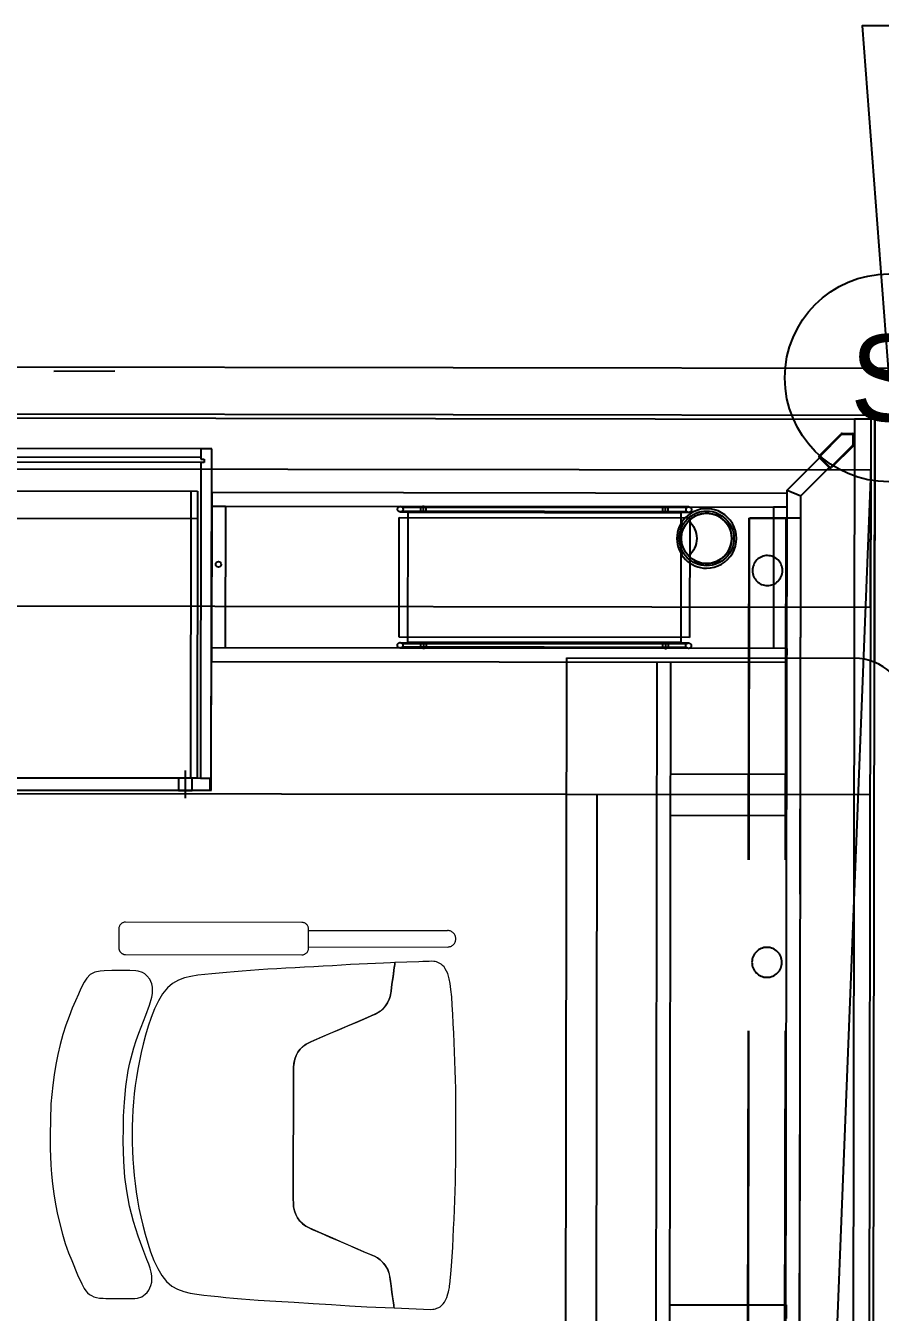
# Model space of a CAD drawing. Header units: inches. Extents: x 54 to 199, y 70 to 109.
# Drawn here: x 88.067 to 89.317, y 78.955 to 80.837 of the extents above; entities that cross this region are included whole.
import ezdxf
from ezdxf.enums import TextEntityAlignment as Align

# ---------------------------------------------------------------- set-up
doc = ezdxf.new("R2010")
doc.units = ezdxf.units.IN
doc.header["$MEASUREMENT"] = 0
for name, pattern in [('ACAD_ISO02W100', [15, 12, -3]), ('DASHED', [0.75, 0.5, -0.25]), ('DGN Style 2', [0.635854, 0.381513, -0.254342]), ('DGN Style 5', [15.868117, 6.800621, -9.067495]), ('HIDDEN', [0.375, 0.25, -0.125]), ('HIDDEN2', [0.1875, 0.125, -0.0625])]:
    doc.linetypes.add(name, pattern=pattern)
for name, color, linetype in [('1501', 6, 'Continuous'), ('A002_Pen02', 2, 'Continuous'), ('columns', 6, 'Continuous'), ('DIM', 152, 'Continuous'), ('TY-FIRE', 140, 'Continuous')]:
    doc.layers.add(name, color=color, linetype=linetype)
doc.layers.add('A000_Non-Print', color=190, linetype='Continuous', plot=False)
doc.layers.add('GOLDCLADDING', color=7, linetype='Continuous', true_color=0xffc20a)
doc.layers.add('HIDDEN-EEE', color=6, linetype='HIDDEN', lineweight=9)
doc.styles.add('LG-F$0$T25', font='STENCIL', dxfattribs={"height": 2.5})
doc.styles.add('ROMANS', font='romans.shx')

# ---------------------------------------------------------------- blocks, each defined once
blk = doc.blocks.new('YJYJJYJTYJTY')
at = {"color": 252, "ltscale": 3}
for p, q in [((-5.5637, 7.4515, -0.0791), (-7.3273, 7.4541, -0.0791)), ((-7.3274, 7.3861, -0.0791), (-5.5638, 7.3835, -0.0791))]:
    blk.add_line(p, q, dxfattribs=at)
at = {"color": 252, "linetype": 'ACAD_ISO02W100', "ltscale": 3}
for p, q in [((-5.9574, 7.3781, -0.0791), (-5.9597, 5.8091, -0.0791)), ((-5.9274, 7.3781, -0.0791), (-5.9574, 7.3781, -0.0791)), ((-5.9297, 5.8091, -0.0791), (-5.9274, 7.3781, -0.0791)), ((-6.0557, 7.2742, -0.0791), (-6.0086, 7.3212, -0.0791)), ((-6.0357, 7.2659, -0.0791), (-5.9944, 7.3071, -0.0791)), ((-6.8976, 7.2705, -0.0791), (-6.8979, 7.0235, -0.0791)), ((-6.0557, 7.2692, -0.0791), (-6.8976, 7.2705, -0.0791)), ((-6.0578, 5.8923, -0.0791), (-6.0557, 7.2742, -0.0791)), ((-6.0557, 7.2742, -0.0791), (-6.0357, 7.2659, -0.0791)), ((-6.0377, 5.9005, -0.0791), (-6.0357, 7.2659, -0.0791)), ((-6.8976, 7.2505, -0.0791), (-6.8776, 7.2505, -0.0791)), ((-6.8976, 7.2505, -0.0791), (-6.0557, 7.2492, -0.0791)), ((-6.8776, 7.2505, -0.0791), (-6.8779, 7.0435, -0.0791)), ((-6.0757, 7.2493, -0.0791), (-6.076, 7.0423, -0.0791)), ((-6.0557, 7.2492, -0.0791), (-6.0757, 7.2493, -0.0791)), ((-6.056, 7.0422, -0.0791), (-6.8979, 7.0435, -0.0791)), ((-6.0561, 7.0222, -0.0791), (-6.056, 7.0422, -0.0791)), ((-6.8979, 7.0235, -0.0791), (-6.0561, 7.0222, -0.0791)), ((-6.2477, 5.9008, -0.0791), (-6.2461, 7.0225, -0.0791)), ((-6.2278, 5.8925, -0.0791), (-6.2261, 7.0225, -0.0791)), ((-5.9357, 5.8091, -0.0791), (-5.9339, 7.0244, -0.0791)), ((-6.0563, 6.8583, -0.0791), (-6.2263, 6.8585, -0.0791)), ((-5.9342, 6.8281, -0.0791), (-6.3782, 6.8287, -0.0791)), ((-6.3342, 6.8287, -0.0791), (-6.3357, 5.8097, -0.0791)), ((-6.2264, 6.7985, -0.0791), (-6.0564, 6.7983, -0.0791)), ((-6.2275, 6.0825, -0.0791), (-6.0575, 6.0823, -0.0791)), ((-6.0575, 6.0823, -0.0791), (-6.0575, 6.0623, -0.0791))]:
    blk.add_line(p, q, dxfattribs=at)
at = {"color": 252}
for p, q in [((-6.0089, 7.3244, -0.0791), (-5.9767, 7.3565, -0.0791)), ((-6.008, 7.3235, -0.0791), (-5.9758, 7.3557, -0.0791)), ((-5.9753, 7.3571, -0.0791), (-5.9604, 7.3571, -0.0791)), ((-5.9753, 7.3559, -0.0791), (-5.9604, 7.3559, -0.0791)), ((-5.9597, 7.3551, -0.0791), (-5.9597, 7.3403, -0.0791)), ((-5.9584, 7.3551, -0.0791), (-5.9584, 7.3403, -0.0791)), ((-5.9941, 7.3067, -0.0791), (-6.0089, 7.3216, -0.0791)), ((-5.9932, 7.3076, -0.0791), (-6.008, 7.3225, -0.0791)), ((-5.9599, 7.3397, -0.0791), (-5.9921, 7.3076, -0.0791)), ((-5.959, 7.3388, -0.0791), (-5.9913, 7.3067, -0.0791))]:
    blk.add_line(p, q, dxfattribs=at)
at = {"color": 252, "linetype": 'DGN Style 2', "ltscale": 30}
for p, q in [((-6.8975, 7.3345, -0.0791), (-7.2975, 7.3351, -0.0791)), ((-7.2815, 7.3231, -0.0791), (-6.9135, 7.3225, -0.0791)), ((-6.8975, 7.3345, -0.0791), (-6.9135, 7.3345, -0.0791)), ((-6.9135, 7.3345, -0.0791), (-6.9135, 7.3195, -0.0791)), ((-6.9135, 7.3225, -0.0791), (-6.9135, 7.3195, -0.0791)), ((-6.8982, 6.8525, -0.0791), (-6.8975, 7.3345, -0.0791)), ((-6.8982, 6.8345, -0.0791), (-6.8975, 7.3345, -0.0791)), ((-6.9135, 7.3145, -0.0791), (-7.2815, 7.3151, -0.0791)), ((-6.9135, 7.3145, -0.0791), (-6.9142, 6.8525, -0.0791)), ((-6.9135, 7.3195, -0.0791), (-6.9085, 7.3195, -0.0791)), ((-6.9085, 7.3145, -0.0791), (-6.9135, 7.3145, -0.0791)), ((-6.9085, 7.3195, -0.0791), (-6.9085, 7.3145, -0.0791)), ((-7.277, 7.2731, -0.0791), (-6.9182, 7.2725, -0.0791)), ((-6.9282, 7.2725, -0.0791), (-6.9288, 6.8525, -0.0791)), ((-6.9182, 7.2725, -0.0791), (-6.9188, 6.8525, -0.0791)), ((-7.277, 7.2331, -0.0791), (-6.9182, 7.2325, -0.0791)), ((-7.2922, 6.8531, -0.0791), (-6.9042, 6.8525, -0.0791)), ((-6.9188, 6.8525, -0.0791), (-7.2776, 6.8531, -0.0791)), ((-6.9462, 6.8526, 0.0552), (-6.9462, 6.8346, 0.0552)), ((-6.9262, 6.8525, 0.0552), (-6.9462, 6.8526, 0.0552)), ((-6.9362, 6.8637, 0.0552), (-6.9362, 6.8234, 0.0552)), ((-6.9262, 6.8345, 0.0552), (-6.9262, 6.8525, 0.0552)), ((-6.9142, 6.8525, -0.0791), (-6.8982, 6.8525, -0.0791)), ((-6.9042, 6.8525, -0.0791), (-6.9002, 6.8525, -0.0791)), ((-6.9002, 6.8525, -0.0791), (-6.9002, 6.8435, -0.0791)), ((-7.2982, 6.8351, -0.0791), (-6.8982, 6.8345, -0.0791)), ((-6.9002, 6.8345, -0.0791), (-7.2962, 6.8351, -0.0791)), ((-6.9462, 6.8346, 0.0552), (-6.9262, 6.8345, 0.0552)), ((-6.9002, 6.8435, -0.0791), (-6.9002, 6.8345, -0.0791))]:
    blk.add_line(p, q, dxfattribs=at)
at = {"color": 252, "linetype": 'DGN Style 5', "ltscale": 3}
for p, q in [((-6.1997, 7.2495, -0.0791), (-6.6217, 7.2501, -0.0791)), ((-6.2029, 7.248, -0.0791), (-6.6186, 7.2486, -0.0791)), ((-6.5878, 7.2405, -0.0791), (-6.5877, 7.2515, -0.0791)), ((-6.2338, 7.24, -0.0791), (-6.2337, 7.251, -0.0791)), ((-6.2029, 7.248, -0.0791), (-6.2029, 7.248, -0.0791)), ((-6.6235, 7.0591, -0.0791), (-6.6233, 7.2341, -0.0791)), ((-6.6233, 7.2341, -0.0791), (-6.1983, 7.2335, -0.0791)), ((-6.6218, 7.2421, -0.0791), (-6.1998, 7.2415, -0.0791)), ((-6.6186, 7.2436, -0.0791), (-6.2029, 7.243, -0.0791)), ((-6.6105, 7.0516, -0.0791), (-6.6103, 7.2416, -0.0791)), ((-6.6103, 7.2416, -0.0791), (-6.2113, 7.241, -0.0791)), ((-6.2113, 7.241, -0.0791), (-6.2115, 7.051, -0.0791)), ((-6.1983, 7.2335, -0.0791), (-6.1985, 7.0585, -0.0791)), ((-6.1985, 7.0585, -0.0791), (-6.6235, 7.0591, -0.0791)), ((-6.622, 7.0511, -0.0791), (-6.2, 7.0505, -0.0791)), ((-6.2, 7.0425, -0.0791), (-6.622, 7.0431, -0.0791)), ((-6.6189, 7.0496, -0.0791), (-6.2032, 7.049, -0.0791)), ((-6.2032, 7.044, -0.0791), (-6.6189, 7.0446, -0.0791)), ((-6.2115, 7.051, -0.0791), (-6.6105, 7.0516, -0.0791)), ((-6.588, 7.0525, -0.0791), (-6.588, 7.0415, -0.0791)), ((-6.234, 7.052, -0.0791), (-6.234, 7.041, -0.0791)), ((-6.2032, 7.044, -0.0791), (-6.2032, 7.044, -0.0791))]:
    blk.add_line(p, q, dxfattribs=at)
at = {"color": 252, "linetype": 'DASHED'}
for p, q in [((-6.1119, 7.2333, -0.0822), (-6.1138, 5.9333, -0.0822)), ((-6.1116, 7.2333, -0.0822), (-6.1135, 5.9333, -0.0822)), ((-6.1116, 7.2333, -0.0822), (-6.1135, 5.9333, -0.0822)), ((-6.1112, 7.2333, -0.0822), (-6.1131, 5.9333, -0.0822)), ((-6.1119, 7.2333, -0.0822), (-6.057, 7.2332, -0.0822)), ((-6.0358, 7.2332, -0.0822), (-6.1098, 7.2333, -0.0822)), ((-6.0578, 7.2332, -0.0822), (-6.0597, 5.9333, -0.0822)), ((-6.057, 7.2332, -0.0822), (-6.0589, 5.9333, -0.0822)), ((-6.0377, 5.9332, -0.0822), (-6.0358, 7.2332, -0.0822))]:
    blk.add_line(p, q, dxfattribs=at)
at = {"color": 252, "lineweight": 25}
for p, q in [((-6.3798, 5.7787, -0.0791), (-6.3779, 7.0287, -0.0791)), ((-6.3779, 7.0287, -0.0791), (-5.9578, 7.0281, -0.0791))]:
    blk.add_line(p, q, dxfattribs=at)
at = {"color": 252, "linetype": 'DGN Style 5', "ltscale": 3}
for centre in [(-6.6217, 7.2461, -0.0791), (-6.1997, 7.2455, -0.0791), (-6.622, 7.0471, -0.0791), (-6.2, 7.0465, -0.0791)]:
    blk.add_circle(centre, 0.004, dxfattribs=at)
at = {"color": 252, "linetype": 'ACAD_ISO02W100', "ltscale": 3}
blk.add_circle((-6.1737, 7.2034, -0.0791), 0.04, dxfattribs=at)
at = {"color": 252, "ltscale": 3}
blk.add_circle((-6.8877, 7.1655, -0.0791), 0.004, dxfattribs=at)
at = {"color": 252}
for centre, radius, start, end in [((-5.9753, 7.3551, -0.0791), 0.002, 89.915, 134.915), ((-5.9753, 7.3551, -0.0791), 0.00075, 89.915, 134.915), ((-5.9604, 7.3551, -0.0791), 0.002, 359.915, 89.915), ((-5.9604, 7.3551, -0.0791), 0.00075, 359.915, 89.915), ((-5.9604, 7.3403, -0.0791), 0.00075, 314.915, 359.915), ((-5.9604, 7.3403, -0.0791), 0.002, 314.915, 359.915), ((-6.0075, 7.323, -0.0791), 0.002, 134.915, 224.915), ((-6.0075, 7.323, -0.0791), 0.00075, 134.915, 224.915), ((-5.9927, 7.3081, -0.0791), 0.002, 224.915, 314.915), ((-5.9927, 7.3081, -0.0791), 0.00075, 224.915, 314.915)]:
    blk.add_arc(centre, radius, start, end, dxfattribs=at)
at = {"color": 252, "lineweight": 25}
blk.add_arc((-5.9579, 6.9481, -0.0791), 0.08, 4.915, 89.915, dxfattribs=at)
at = {"color": 252, "linetype": 'DASHED', "extrusion": (0, 0, -1)}
for centre, major_axis, start_param, end_param in [((-6.0846, 7.1564, -0.0822), (-0.0155, 0.0155), 0.786882, 7.070067), ((-6.0854, 6.5833, -0.0822), (0.0155, 0.0155), -0.783914, 5.499271)]:
    blk.add_ellipse(centre, major_axis=major_axis, ratio=1, start_param=start_param, end_param=end_param, dxfattribs=at)
at = {"layer": '1501', "color": 252, "elevation": -0.0791}
blk.add_lwpolyline([(-6.1999, 7.2291, -0.461701), (-6.2, 7.1778, 2.461701)], format="xyb", close=True, dxfattribs=at)
at = {"layer": 'A000_Non-Print', "color": 252}
for p, q in [((-5.9335, 7.3031, -0.0791), (-7.3215, 7.3051, -0.0791)), ((-5.9338, 7.1031, -0.0791), (-5.9335, 7.3031, -0.0791)), ((-7.3218, 7.1051, -0.0791), (-5.9338, 7.1031, -0.0791))]:
    blk.add_line(p, q, dxfattribs=at)
at = {"layer": 'A002_Pen02', "color": 252}
for p, q in [((-7.3274, 7.3801, -0.0791), (-5.9274, 7.3781, -0.0791)), ((-5.9334, 7.3781, -0.0791), (-5.9339, 7.0244, -0.0791)), ((-5.9274, 7.3781, -0.0791), (-5.9279, 7.0223, -0.0791)), ((-6.3782, 6.8287, -0.0791), (-7.3282, 6.8301, -0.0791))]:
    blk.add_line(p, q, dxfattribs=at)
at = {"layer": 'A002_Pen02', "color": 252, "linetype": 'DGN Style 5'}
for p, q in [((-6.5917, 7.2435, -0.0791), (-6.5917, 7.2485, -0.0791)), ((-6.5837, 7.2435, -0.0791), (-6.5837, 7.2485, -0.0791)), ((-6.2377, 7.243, -0.0791), (-6.2377, 7.248, -0.0791)), ((-6.2297, 7.243, -0.0791), (-6.2297, 7.248, -0.0791)), ((-6.592, 7.0495, -0.0791), (-6.592, 7.0445, -0.0791)), ((-6.584, 7.0495, -0.0791), (-6.584, 7.0445, -0.0791)), ((-6.238, 7.049, -0.0791), (-6.238, 7.044, -0.0791)), ((-6.23, 7.049, -0.0791), (-6.23, 7.044, -0.0791))]:
    blk.add_line(p, q, dxfattribs=at)
at = {"layer": 'columns', "color": 252}
blk.add_line((-7.1286, 7.4482, -0.0791), (-7.0393, 7.4484, -0.0791), dxfattribs=at)
at = {"layer": 'DIM', "color": 252, "elevation": -0.0791}
for points in [[(-6.1737, 7.1599, 1), (-6.1736, 7.2469, 1)], [(-6.1736, 7.2402, -1), (-6.1737, 7.1667, -1)]]:
    blk.add_lwpolyline(points, format="xyb", close=True, dxfattribs=at)
at = {"layer": 'HIDDEN-EEE', "color": 252, "linetype": 'HIDDEN2', "ltscale": 300}
for p, q in [((-7.0335, 6.6321, -0.0791), (-7.0335, 6.6047, -0.0791)), ((-6.7658, 6.6417, -0.0791), (-7.0235, 6.6421, -0.0791)), ((-6.7559, 6.6043, -0.0791), (-6.7559, 6.6317, -0.0791)), ((-6.7559, 6.63, -0.0791), (-6.5526, 6.6297, -0.0791)), ((-6.7559, 6.606, -0.0791), (-6.5526, 6.6057, -0.0791)), ((-7.0236, 6.5947, -0.0791), (-6.7659, 6.5943, -0.0791)), ((-7.0688, 6.5688, 0.3403), (-7.0753, 6.5654, 0.3403)), ((-7.0607, 6.5706, 0.3403), (-7.0688, 6.5688, 0.3403)), ((-7.0551, 6.571, 0.3403), (-7.0607, 6.5706, 0.3403)), ((-7.0436, 6.5713, 0.3403), (-7.0551, 6.571, 0.3403)), ((-7.0352, 6.5714, 0.3403), (-7.0436, 6.5713, 0.3403)), ((-7.0267, 6.5714, 0.3403), (-7.0352, 6.5714, 0.3403)), ((-7.0173, 6.5712, 0.3403), (-7.0267, 6.5714, 0.3403)), ((-7.0088, 6.5711, 0.3403), (-7.0173, 6.5712, 0.3403)), ((-7.0051, 6.5706, 0.3403), (-7.0088, 6.5711, 0.3403)), ((-6.9986, 6.5684, 0.3403), (-7.0051, 6.5706, 0.3403)), ((-6.9954, 6.5665, 0.3403), (-6.9986, 6.5684, 0.3403)), ((-6.8759, 6.5686, -0.0791), (-6.8869, 6.5676, -0.0791)), ((-6.8646, 6.5696, -0.0791), (-6.8759, 6.5686, -0.0791)), ((-6.853, 6.5706, -0.0791), (-6.8646, 6.5696, -0.0791)), ((-6.841, 6.5715, -0.0791), (-6.853, 6.5706, -0.0791)), ((-6.8285, 6.5723, -0.0791), (-6.841, 6.5715, -0.0791)), ((-6.8156, 6.5731, -0.0791), (-6.8285, 6.5723, -0.0791)), ((-6.8025, 6.5739, -0.0791), (-6.8156, 6.5731, -0.0791)), ((-6.7891, 6.5746, -0.0791), (-6.8025, 6.5739, -0.0791)), ((-6.7755, 6.5753, -0.0791), (-6.7891, 6.5746, -0.0791)), ((-6.7618, 6.576, -0.0791), (-6.7755, 6.5753, -0.0791)), ((-6.7481, 6.5768, -0.0791), (-6.7618, 6.576, -0.0791)), ((-6.7344, 6.5776, -0.0791), (-6.7481, 6.5768, -0.0791)), ((-6.7209, 6.5784, -0.0791), (-6.7344, 6.5776, -0.0791)), ((-6.7076, 6.5791, -0.0791), (-6.7209, 6.5784, -0.0791)), ((-6.6945, 6.5799, -0.0791), (-6.7076, 6.5791, -0.0791)), ((-6.6818, 6.5805, -0.0791), (-6.6945, 6.5799, -0.0791)), ((-6.6695, 6.5811, -0.0791), (-6.6818, 6.5805, -0.0791)), ((-6.6578, 6.5817, -0.0791), (-6.6695, 6.5811, -0.0791)), ((-6.6465, 6.5822, -0.0791), (-6.6578, 6.5817, -0.0791)), ((-6.636, 6.5826, -0.0791), (-6.6465, 6.5822, -0.0791)), ((-6.6295, 6.5829, -0.0791), (-6.636, 6.5826, -0.0791)), ((-6.6311, 6.5712, -0.0791), (-6.6319, 6.566, -0.0791)), ((-6.6318, 6.5666, -0.0791), (-6.631, 6.5718, -0.0791)), ((-6.6306, 6.5751, -0.0791), (-6.6311, 6.5712, -0.0791)), ((-6.631, 6.5718, -0.0791), (-6.6305, 6.5756, -0.0791)), ((-6.6302, 6.5779, -0.0791), (-6.6306, 6.5751, -0.0791)), ((-6.6305, 6.5756, -0.0791), (-6.6301, 6.5783, -0.0791)), ((-6.6299, 6.5798, -0.0791), (-6.6302, 6.5779, -0.0791)), ((-6.6301, 6.5783, -0.0791), (-6.6299, 6.5802, -0.0791)), ((-6.6299, 6.5802, -0.0791), (-6.6295, 6.5829, -0.0791)), ((-6.6298, 6.5809, -0.0791), (-6.6299, 6.5798, -0.0791)), ((-6.6296, 6.5821, -0.0791), (-6.6298, 6.5809, -0.0791)), ((-6.6295, 6.5829, -0.0791), (-6.6296, 6.5821, -0.0791)), ((-6.5947, 6.5841, -0.0791), (-6.6295, 6.5829, -0.0791)), ((-6.5889, 6.5843, -0.0791), (-6.5947, 6.5841, -0.0791)), ((-6.5794, 6.5847, -0.0791), (-6.5889, 6.5843, -0.0791)), ((-6.5758, 6.5849, -0.0791), (-6.5794, 6.5847, -0.0791)), ((-6.5727, 6.5846, -0.0791), (-6.5758, 6.5849, -0.0791)), ((-6.5708, 6.5844, -0.0791), (-6.5727, 6.5846, -0.0791)), ((-6.5688, 6.5839, -0.0791), (-6.5708, 6.5844, -0.0791)), ((-6.5669, 6.583, -0.0791), (-6.5688, 6.5839, -0.0791)), ((-6.5641, 6.5818, -0.0791), (-6.5669, 6.583, -0.0791)), ((-6.5621, 6.5806, -0.0791), (-6.5641, 6.5818, -0.0791)), ((-6.5601, 6.5788, -0.0791), (-6.5621, 6.5806, -0.0791)), ((-6.5577, 6.5765, -0.0791), (-6.5601, 6.5788, -0.0791)), ((-6.5559, 6.574, -0.0791), (-6.5577, 6.5765, -0.0791)), ((-6.5539, 6.5702, -0.0791), (-6.5559, 6.574, -0.0791)), ((-6.5524, 6.5671, -0.0791), (-6.5539, 6.5702, -0.0791)), ((-7.0843, 6.5543, 0.3403), (-7.089, 6.5448, 0.3403)), ((-7.0805, 6.5603, 0.3403), (-7.0843, 6.5543, 0.3403)), ((-7.0753, 6.5654, 0.3403), (-7.0805, 6.5603, 0.3403)), ((-6.9926, 6.5638, 0.3403), (-6.9954, 6.5665, 0.3403)), ((-6.9882, 6.5587, 0.3403), (-6.9926, 6.5638, 0.3403)), ((-6.9853, 6.5517, 0.3403), (-6.9882, 6.5587, 0.3403)), ((-6.9842, 6.5471, 0.3403), (-6.9853, 6.5517, 0.3403)), ((-6.9548, 6.5525, -0.0791), (-6.9625, 6.5459, -0.0791)), ((-6.9464, 6.5572, -0.0791), (-6.9548, 6.5525, -0.0791)), ((-6.9374, 6.5605, -0.0791), (-6.9464, 6.5572, -0.0791)), ((-6.928, 6.5628, -0.0791), (-6.9374, 6.5605, -0.0791)), ((-6.9181, 6.5643, -0.0791), (-6.928, 6.5628, -0.0791)), ((-6.9079, 6.5654, -0.0791), (-6.9181, 6.5643, -0.0791)), ((-6.8975, 6.5665, -0.0791), (-6.9079, 6.5654, -0.0791)), ((-6.8869, 6.5676, -0.0791), (-6.8975, 6.5665, -0.0791)), ((-6.6339, 6.5512, -0.0791), (-6.6353, 6.541, -0.0791)), ((-6.6353, 6.541, -0.0791), (-6.6339, 6.5512, -0.0791)), ((-6.6339, 6.5512, -0.0791), (-6.6327, 6.5598, -0.0791)), ((-6.6328, 6.5591, -0.0791), (-6.6339, 6.5512, -0.0791)), ((-6.6319, 6.566, -0.0791), (-6.6328, 6.5591, -0.0791)), ((-6.6327, 6.5598, -0.0791), (-6.6318, 6.5666, -0.0791)), ((-6.5513, 6.563, -0.0791), (-6.5524, 6.5671, -0.0791)), ((-6.55, 6.559, -0.0791), (-6.5513, 6.563, -0.0791)), ((-6.5487, 6.5523, -0.0791), (-6.55, 6.559, -0.0791)), ((-6.5476, 6.5435, -0.0791), (-6.5487, 6.5523, -0.0791)), ((-7.0926, 6.5366, 0.3403), (-7.0968, 6.527, 0.3403)), ((-7.089, 6.5448, 0.3403), (-7.0926, 6.5366, 0.3403)), ((-6.9887, 6.5205, 0.3403), (-6.9852, 6.5322, 0.3403)), ((-6.9852, 6.5322, 0.3403), (-6.9842, 6.5378, 0.3403)), ((-6.9842, 6.5378, 0.3403), (-6.9842, 6.5471, 0.3403)), ((-6.9694, 6.5373, -0.0791), (-6.9756, 6.527, -0.0791)), ((-6.9625, 6.5459, -0.0791), (-6.9694, 6.5373, -0.0791)), ((-6.6367, 6.5333, -0.0791), (-6.6382, 6.5289, -0.0791)), ((-6.638, 6.5295, -0.0791), (-6.6367, 6.5333, -0.0791)), ((-6.6353, 6.541, -0.0791), (-6.6367, 6.5333, -0.0791)), ((-6.6367, 6.5333, -0.0791), (-6.6357, 6.5382, -0.0791)), ((-6.6357, 6.5382, -0.0791), (-6.6353, 6.541, -0.0791)), ((-6.5465, 6.5328, -0.0791), (-6.5476, 6.5435, -0.0791)), ((-6.5457, 6.5206, -0.0791), (-6.5465, 6.5328, -0.0791)), ((-7.1015, 6.5161, 0.3403), (-7.1063, 6.5041, 0.3403)), ((-7.0968, 6.527, 0.3403), (-7.1015, 6.5161, 0.3403)), ((-6.9942, 6.5062, 0.3403), (-6.9887, 6.5205, 0.3403)), ((-6.9811, 6.5153, -0.0791), (-6.986, 6.5028, -0.0791)), ((-6.9756, 6.527, -0.0791), (-6.9811, 6.5153, -0.0791)), ((-6.6514, 6.5117, -0.0791), (-6.6465, 6.516, -0.0791)), ((-6.6502, 6.5126, -0.0791), (-6.6514, 6.5117, -0.0791)), ((-6.6462, 6.5163, -0.0791), (-6.6502, 6.5126, -0.0791)), ((-6.6465, 6.516, -0.0791), (-6.6432, 6.5198, -0.0791)), ((-6.6432, 6.5198, -0.0791), (-6.6462, 6.5163, -0.0791)), ((-6.6405, 6.524, -0.0791), (-6.6432, 6.5198, -0.0791)), ((-6.6432, 6.5198, -0.0791), (-6.6405, 6.524, -0.0791)), ((-6.6405, 6.524, -0.0791), (-6.638, 6.5295, -0.0791)), ((-6.6382, 6.5289, -0.0791), (-6.6405, 6.524, -0.0791)), ((-6.5449, 6.5074, -0.0791), (-6.5457, 6.5206, -0.0791)), ((-7.1063, 6.5041, 0.3403), (-7.111, 6.4912, 0.3403)), ((-7.0043, 6.4796, 0.3403), (-6.9942, 6.5062, 0.3403)), ((-6.986, 6.5028, -0.0791), (-6.9904, 6.4898, -0.0791)), ((-6.6775, 6.4993, -0.0791), (-6.7369, 6.474, -0.0791)), ((-6.6984, 6.4904, -0.0791), (-6.6865, 6.4955, -0.0791)), ((-6.6865, 6.4955, -0.0791), (-6.6752, 6.5003, -0.0791)), ((-6.6697, 6.5026, -0.0791), (-6.6775, 6.4993, -0.0791)), ((-6.6752, 6.5003, -0.0791), (-6.6643, 6.5049, -0.0791)), ((-6.6643, 6.5049, -0.0791), (-6.6697, 6.5026, -0.0791)), ((-6.6588, 6.5073, -0.0791), (-6.6643, 6.5049, -0.0791)), ((-6.6643, 6.5049, -0.0791), (-6.6587, 6.5073, -0.0791)), ((-6.6543, 6.5097, -0.0791), (-6.6588, 6.5073, -0.0791)), ((-6.6587, 6.5073, -0.0791), (-6.6514, 6.5117, -0.0791)), ((-6.6514, 6.5117, -0.0791), (-6.6543, 6.5097, -0.0791)), ((-6.5443, 6.4937, -0.0791), (-6.5449, 6.5074, -0.0791)), ((-6.5436, 6.4799, -0.0791), (-6.5443, 6.4937, -0.0791)), ((-7.1153, 6.4775, 0.3403), (-7.1193, 6.4632, 0.3403)), ((-7.111, 6.4912, 0.3403), (-7.1153, 6.4775, 0.3403)), ((-7.0079, 6.4691, 0.3403), (-7.0043, 6.4796, 0.3403)), ((-6.9943, 6.4767, -0.0791), (-6.9977, 6.4638, -0.0791)), ((-6.9904, 6.4898, -0.0791), (-6.9943, 6.4767, -0.0791)), ((-6.7528, 6.4672, -0.0791), (-6.7349, 6.4749, -0.0791)), ((-6.7349, 6.4749, -0.0791), (-6.724, 6.4795, -0.0791)), ((-6.724, 6.4795, -0.0791), (-6.7108, 6.4851, -0.0791)), ((-6.7108, 6.4851, -0.0791), (-6.6984, 6.4904, -0.0791)), ((-6.543, 6.4662, -0.0791), (-6.5436, 6.4799, -0.0791)), ((-7.1193, 6.4632, 0.3403), (-7.1228, 6.4485, 0.3403)), ((-7.0172, 6.4361, 0.3403), (-7.0114, 6.4582, 0.3403)), ((-7.0114, 6.4582, 0.3403), (-7.0079, 6.4691, 0.3403)), ((-6.9977, 6.4638, -0.0791), (-7.0007, 6.4513, -0.0791)), ((-6.768, 6.4564, -0.0791), (-6.7714, 6.4518, -0.0791)), ((-6.7714, 6.4518, -0.0791), (-6.768, 6.4564, -0.0791)), ((-6.7639, 6.4604, -0.0791), (-6.768, 6.4564, -0.0791)), ((-6.768, 6.4564, -0.0791), (-6.7642, 6.4601, -0.0791)), ((-6.7642, 6.4601, -0.0791), (-6.7594, 6.4638, -0.0791)), ((-6.7594, 6.4638, -0.0791), (-6.7639, 6.4604, -0.0791)), ((-6.7528, 6.4672, -0.0791), (-6.7594, 6.4638, -0.0791)), ((-6.7594, 6.4638, -0.0791), (-6.7528, 6.4672, -0.0791)), ((-6.7369, 6.474, -0.0791), (-6.7528, 6.4672, -0.0791)), ((-6.5424, 6.4525, -0.0791), (-6.543, 6.4662, -0.0791)), ((-7.1228, 6.4485, 0.3403), (-7.1257, 6.4338, 0.3403)), ((-7.0034, 6.439, -0.0791), (-7.0057, 6.4269, -0.0791)), ((-7.0007, 6.4513, -0.0791), (-7.0034, 6.439, -0.0791)), ((-6.7762, 6.4415, -0.0791), (-6.7775, 6.434, -0.0791)), ((-6.7774, 6.4359, -0.0791), (-6.7762, 6.4415, -0.0791)), ((-6.7741, 6.447, -0.0791), (-6.7762, 6.4415, -0.0791)), ((-6.7762, 6.4415, -0.0791), (-6.7741, 6.4469, -0.0791)), ((-6.7714, 6.4518, -0.0791), (-6.7741, 6.447, -0.0791)), ((-6.7741, 6.4469, -0.0791), (-6.7714, 6.4518, -0.0791)), ((-6.5418, 6.4389, -0.0791), (-6.5424, 6.4525, -0.0791)), ((-6.5414, 6.4253, -0.0791), (-6.5418, 6.4389, -0.0791)), ((-7.1283, 6.4185, 0.3403), (-7.1302, 6.4037, 0.3403)), ((-7.1257, 6.4338, 0.3403), (-7.1283, 6.4185, 0.3403)), ((-7.0232, 6.4018, 0.3403), (-7.0196, 6.4249, 0.3403)), ((-7.0196, 6.4249, 0.3403), (-7.0172, 6.4361, 0.3403)), ((-7.0057, 6.4269, -0.0791), (-7.0077, 6.4149, -0.0791)), ((-6.7783, 6.2403, -0.0791), (-6.7778, 6.4211, -0.0791)), ((-6.7778, 6.421, -0.0791), (-6.7783, 6.2403, -0.0791)), ((-6.7775, 6.434, -0.0791), (-6.7778, 6.4302, -0.0791)), ((-6.7778, 6.4302, -0.0791), (-6.7775, 6.434, -0.0791)), ((-6.7778, 6.4302, -0.0791), (-6.7778, 6.421, -0.0791)), ((-6.7778, 6.4211, -0.0791), (-6.7778, 6.4302, -0.0791)), ((-6.7775, 6.434, -0.0791), (-6.7774, 6.4359, -0.0791)), ((-6.541, 6.4117, -0.0791), (-6.5414, 6.4253, -0.0791)), ((-7.1302, 6.4037, 0.3403), (-7.1327, 6.3761, 0.3403)), ((-7.0254, 6.3788, 0.3403), (-7.0232, 6.4018, 0.3403)), ((-7.0094, 6.4029, -0.0791), (-7.0108, 6.391, -0.0791)), ((-7.0077, 6.4149, -0.0791), (-7.0094, 6.4029, -0.0791)), ((-6.5407, 6.3981, -0.0791), (-6.541, 6.4117, -0.0791)), ((-7.0108, 6.391, -0.0791), (-7.012, 6.379, -0.0791)), ((-6.5406, 6.3845, -0.0791), (-6.5407, 6.3981, -0.0791)), ((-6.5405, 6.3709, -0.0791), (-6.5406, 6.3845, -0.0791)), ((-7.1327, 6.3761, 0.3403), (-7.1336, 6.3526, 0.3403)), ((-7.0265, 6.3581, 0.3403), (-7.0254, 6.3788, 0.3403)), ((-7.0129, 6.3671, -0.0791), (-7.0136, 6.3552, -0.0791)), ((-7.012, 6.379, -0.0791), (-7.0129, 6.3671, -0.0791)), ((-6.5405, 6.3573, -0.0791), (-6.5405, 6.3709, -0.0791)), ((-7.1336, 6.3526, 0.3403), (-7.1338, 6.3316, 0.3403)), ((-7.0268, 6.34, 0.3403), (-7.0265, 6.3581, 0.3403)), ((-7.014, 6.3432, -0.0791), (-7.0142, 6.3313, -0.0791)), ((-7.0136, 6.3552, -0.0791), (-7.014, 6.3432, -0.0791)), ((-6.5405, 6.3437, -0.0791), (-6.5405, 6.3573, -0.0791)), ((-6.5405, 6.33, -0.0791), (-6.5405, 6.3437, -0.0791)), ((-7.1338, 6.3316, 0.3403), (-7.1337, 6.3105, 0.3403)), ((-7.027, 6.3219, 0.3403), (-7.0268, 6.34, 0.3403)), ((-7.0142, 6.3313, -0.0791), (-7.0141, 6.3193, -0.0791)), ((-6.5405, 6.3164, -0.0791), (-6.5405, 6.33, -0.0791)), ((-7.1337, 6.3105, 0.3403), (-7.1333, 6.2992, 0.3403)), ((-7.0263, 6.2919, 0.3403), (-7.027, 6.3219, 0.3403)), ((-7.0141, 6.3193, -0.0791), (-7.0137, 6.3074, -0.0791)), ((-7.0137, 6.3074, -0.0791), (-7.0131, 6.2954, -0.0791)), ((-6.5406, 6.3028, -0.0791), (-6.5405, 6.3164, -0.0791)), ((-7.1333, 6.2992, 0.3403), (-7.1327, 6.287, 0.3403)), ((-7.1327, 6.287, 0.3403), (-7.1318, 6.2736, 0.3403)), ((-7.0246, 6.2691, 0.3403), (-7.0263, 6.2919, 0.3403)), ((-7.0131, 6.2954, -0.0791), (-7.0122, 6.2835, -0.0791)), ((-6.5408, 6.2756, -0.0791), (-6.5407, 6.2892, -0.0791)), ((-6.5407, 6.2892, -0.0791), (-6.5406, 6.3028, -0.0791)), ((-7.1318, 6.2736, 0.3403), (-7.1304, 6.2593, 0.3403)), ((-7.022, 6.2492, 0.3403), (-7.0246, 6.2691, 0.3403)), ((-7.0122, 6.2835, -0.0791), (-7.0111, 6.2715, -0.0791)), ((-7.0111, 6.2715, -0.0791), (-7.0097, 6.2596, -0.0791)), ((-6.5411, 6.262, -0.0791), (-6.5408, 6.2756, -0.0791)), ((-7.1304, 6.2593, 0.3403), (-7.1287, 6.2447, 0.3403)), ((-7.0177, 6.2265, 0.3403), (-7.022, 6.2492, 0.3403)), ((-7.0097, 6.2596, -0.0791), (-7.0081, 6.2476, -0.0791)), ((-6.5418, 6.2348, -0.0791), (-6.5414, 6.2484, -0.0791)), ((-6.5414, 6.2484, -0.0791), (-6.5411, 6.262, -0.0791)), ((-7.1287, 6.2447, 0.3403), (-7.1262, 6.2294, 0.3403)), ((-7.0081, 6.2476, -0.0791), (-7.006, 6.2356, -0.0791)), ((-7.006, 6.2356, -0.0791), (-7.004, 6.2235, -0.0791)), ((-6.7783, 6.2403, -0.0791), (-6.7781, 6.2274, -0.0791)), ((-6.7781, 6.2274, -0.0791), (-6.7783, 6.2403, -0.0791)), ((-6.5424, 6.2212, -0.0791), (-6.5418, 6.2348, -0.0791)), ((-7.1262, 6.2294, 0.3403), (-7.1234, 6.2146, 0.3403)), ((-7.1234, 6.2146, 0.3403), (-7.1161, 6.1856, 0.3403)), ((-7.012, 6.2044, 0.3403), (-7.0177, 6.2265, 0.3403)), ((-7.004, 6.2235, -0.0791), (-7.0014, 6.2112, -0.0791)), ((-7.0014, 6.2112, -0.0791), (-6.9984, 6.1986, -0.0791)), ((-6.7781, 6.2274, -0.0791), (-6.7779, 6.2254, -0.0791)), ((-6.7779, 6.2254, -0.0791), (-6.7781, 6.2274, -0.0791)), ((-6.7779, 6.2254, -0.0791), (-6.7767, 6.2198, -0.0791)), ((-6.7767, 6.2198, -0.0791), (-6.7779, 6.2254, -0.0791)), ((-6.7767, 6.2198, -0.0791), (-6.7747, 6.2143, -0.0791)), ((-6.7747, 6.2144, -0.0791), (-6.7767, 6.2198, -0.0791)), ((-6.772, 6.2095, -0.0791), (-6.7747, 6.2144, -0.0791)), ((-6.7747, 6.2143, -0.0791), (-6.772, 6.2095, -0.0791)), ((-6.543, 6.2076, -0.0791), (-6.5424, 6.2212, -0.0791)), ((-7.0051, 6.1829, 0.3403), (-7.012, 6.2044, 0.3403)), ((-6.9984, 6.1986, -0.0791), (-6.995, 6.1858, -0.0791)), ((-6.772, 6.2095, -0.0791), (-6.7686, 6.2049, -0.0791)), ((-6.7686, 6.2049, -0.0791), (-6.772, 6.2095, -0.0791)), ((-6.7686, 6.2049, -0.0791), (-6.7682, 6.2044, -0.0791)), ((-6.7649, 6.2011, -0.0791), (-6.7686, 6.2049, -0.0791)), ((-6.7682, 6.2044, -0.0791), (-6.7646, 6.2008, -0.0791)), ((-6.7601, 6.1974, -0.0791), (-6.7649, 6.2011, -0.0791)), ((-6.7646, 6.2008, -0.0791), (-6.7601, 6.1974, -0.0791)), ((-6.7601, 6.1974, -0.0791), (-6.7551, 6.1947, -0.0791)), ((-6.7551, 6.1947, -0.0791), (-6.7601, 6.1974, -0.0791)), ((-6.7551, 6.1947, -0.0791), (-6.7515, 6.1931, -0.0791)), ((-6.7376, 6.1871, -0.0791), (-6.7551, 6.1947, -0.0791)), ((-6.7515, 6.1931, -0.0791), (-6.7376, 6.1871, -0.0791)), ((-6.5444, 6.1802, -0.0791), (-6.5437, 6.1939, -0.0791)), ((-6.5437, 6.1939, -0.0791), (-6.543, 6.2076, -0.0791)), ((-7.1161, 6.1856, 0.3403), (-7.1118, 6.1719, 0.3403)), ((-6.9982, 6.164, 0.3403), (-7.0051, 6.1829, 0.3403)), ((-6.995, 6.1858, -0.0791), (-6.9912, 6.1727, -0.0791)), ((-6.7376, 6.1871, -0.0791), (-6.7247, 6.1815, -0.0791)), ((-6.7205, 6.1797, -0.0791), (-6.7376, 6.1871, -0.0791)), ((-6.7247, 6.1815, -0.0791), (-6.7116, 6.1759, -0.0791)), ((-6.7042, 6.1727, -0.0791), (-6.7205, 6.1797, -0.0791)), ((-6.7116, 6.1759, -0.0791), (-6.6992, 6.1705, -0.0791)), ((-6.5451, 6.1665, -0.0791), (-6.5444, 6.1802, -0.0791)), ((-7.1118, 6.1719, 0.3403), (-7.1069, 6.1584, 0.3403)), ((-7.1069, 6.1584, 0.3403), (-7.1024, 6.1469, 0.3403)), ((-6.9923, 6.1488, 0.3403), (-6.9982, 6.164, 0.3403)), ((-6.9912, 6.1727, -0.0791), (-6.9869, 6.1596, -0.0791)), ((-6.9869, 6.1596, -0.0791), (-6.9821, 6.147, -0.0791)), ((-6.6874, 6.1654, -0.0791), (-6.7042, 6.1727, -0.0791)), ((-6.6992, 6.1705, -0.0791), (-6.6874, 6.1654, -0.0791)), ((-6.6874, 6.1654, -0.0791), (-6.6761, 6.1605, -0.0791)), ((-6.6706, 6.1581, -0.0791), (-6.6874, 6.1654, -0.0791)), ((-6.6761, 6.1605, -0.0791), (-6.6653, 6.1559, -0.0791)), ((-6.6597, 6.1534, -0.0791), (-6.6706, 6.1581, -0.0791)), ((-6.6653, 6.1559, -0.0791), (-6.6597, 6.1534, -0.0791)), ((-6.5459, 6.1527, -0.0791), (-6.5451, 6.1665, -0.0791)), ((-7.1024, 6.1469, 0.3403), (-7.0937, 6.1264, 0.3403)), ((-6.9896, 6.1419, 0.3403), (-6.9923, 6.1488, 0.3403)), ((-6.9877, 6.1359, 0.3403), (-6.9896, 6.1419, 0.3403)), ((-6.9863, 6.1302, 0.3403), (-6.9877, 6.1359, 0.3403)), ((-6.9821, 6.147, -0.0791), (-6.9766, 6.1354, -0.0791)), ((-6.6597, 6.1534, -0.0791), (-6.6552, 6.151, -0.0791)), ((-6.6552, 6.151, -0.0791), (-6.6597, 6.1534, -0.0791)), ((-6.6552, 6.151, -0.0791), (-6.6511, 6.1481, -0.0791)), ((-6.6512, 6.1481, -0.0791), (-6.6552, 6.151, -0.0791)), ((-6.6472, 6.1443, -0.0791), (-6.6512, 6.1481, -0.0791)), ((-6.6511, 6.1481, -0.0791), (-6.6457, 6.1427, -0.0791)), ((-6.6442, 6.1408, -0.0791), (-6.6472, 6.1443, -0.0791)), ((-6.6457, 6.1427, -0.0791), (-6.6442, 6.1408, -0.0791)), ((-6.6442, 6.1408, -0.0791), (-6.6402, 6.1339, -0.0791)), ((-6.6415, 6.1366, -0.0791), (-6.6442, 6.1408, -0.0791)), ((-6.6393, 6.1321, -0.0791), (-6.6415, 6.1366, -0.0791)), ((-6.5476, 6.1273, -0.0791), (-6.5467, 6.1395, -0.0791)), ((-6.5467, 6.1395, -0.0791), (-6.5459, 6.1527, -0.0791)), ((-7.0937, 6.1264, 0.3403), (-7.0878, 6.1128, 0.3403)), ((-6.9853, 6.1246, 0.3403), (-6.9863, 6.1302, 0.3403)), ((-6.9851, 6.1204, 0.3403), (-6.9853, 6.1246, 0.3403)), ((-6.9853, 6.1153, 0.3403), (-6.9851, 6.1204, 0.3403)), ((-6.9766, 6.1354, -0.0791), (-6.9705, 6.125, -0.0791)), ((-6.9705, 6.125, -0.0791), (-6.9636, 6.1164, -0.0791)), ((-6.6402, 6.1339, -0.0791), (-6.639, 6.1311, -0.0791)), ((-6.6377, 6.1273, -0.0791), (-6.6393, 6.1321, -0.0791)), ((-6.639, 6.1311, -0.0791), (-6.6368, 6.1225, -0.0791)), ((-6.6364, 6.1196, -0.0791), (-6.6377, 6.1273, -0.0791)), ((-6.6368, 6.1225, -0.0791), (-6.6364, 6.1196, -0.0791)), ((-6.6364, 6.1196, -0.0791), (-6.635, 6.1094, -0.0791)), ((-6.6351, 6.1101, -0.0791), (-6.6364, 6.1196, -0.0791)), ((-6.5497, 6.1094, -0.0791), (-6.5487, 6.1166, -0.0791)), ((-6.5487, 6.1177, -0.0791), (-6.5476, 6.1273, -0.0791)), ((-6.5487, 6.1166, -0.0791), (-6.5487, 6.1177, -0.0791)), ((-7.0878, 6.1128, 0.3403), (-7.0843, 6.1064, 0.3403)), ((-7.0843, 6.1064, 0.3403), (-7.0817, 6.1026, 0.3403)), ((-7.0817, 6.1026, 0.3403), (-7.0792, 6.0998, 0.3403)), ((-7.0792, 6.0998, 0.3403), (-7.0765, 6.0975, 0.3403)), ((-6.9998, 6.0941, 0.3403), (-6.9947, 6.0978, 0.3403)), ((-6.9947, 6.0978, 0.3403), (-6.9919, 6.1004, 0.3403)), ((-6.9919, 6.1004, 0.3403), (-6.9894, 6.1037, 0.3403)), ((-6.9894, 6.1037, 0.3403), (-6.9865, 6.1107, 0.3403)), ((-6.9865, 6.1107, 0.3403), (-6.9853, 6.1153, 0.3403)), ((-6.9636, 6.1164, -0.0791), (-6.9559, 6.1098, -0.0791)), ((-6.9559, 6.1098, -0.0791), (-6.9476, 6.105, -0.0791)), ((-6.9476, 6.105, -0.0791), (-6.9386, 6.1016, -0.0791)), ((-6.9386, 6.1016, -0.0791), (-6.9292, 6.0993, -0.0791)), ((-6.9292, 6.0993, -0.0791), (-6.9193, 6.0978, -0.0791)), ((-6.9193, 6.0978, -0.0791), (-6.9091, 6.0966, -0.0791)), ((-6.6339, 6.1008, -0.0791), (-6.6351, 6.1101, -0.0791)), ((-6.635, 6.1094, -0.0791), (-6.6339, 6.1008, -0.0791)), ((-6.6339, 6.1008, -0.0791), (-6.633, 6.0939, -0.0791)), ((-6.6319, 6.0854, -0.0791), (-6.6339, 6.1008, -0.0791)), ((-6.5537, 6.0931, -0.0791), (-6.5521, 6.0983, -0.0791)), ((-6.5521, 6.0983, -0.0791), (-6.5512, 6.1012, -0.0791)), ((-6.5512, 6.1012, -0.0791), (-6.5507, 6.1038, -0.0791)), ((-6.5507, 6.1038, -0.0791), (-6.5499, 6.1078, -0.0791)), ((-6.5499, 6.1078, -0.0791), (-6.5497, 6.1094, -0.0791)), ((-7.0765, 6.0975, 0.3403), (-7.0735, 6.0957, 0.3403)), ((-7.0735, 6.0957, 0.3403), (-7.07, 6.094, 0.3403)), ((-7.07, 6.094, 0.3403), (-7.0663, 6.0931, 0.3403)), ((-7.0663, 6.0931, 0.3403), (-7.0619, 6.0922, 0.3403)), ((-7.0619, 6.0922, 0.3403), (-7.0563, 6.0918, 0.3403)), ((-7.0563, 6.0918, 0.3403), (-7.0524, 6.0916, 0.3403)), ((-7.0524, 6.0916, 0.3403), (-7.0448, 6.0914, 0.3403)), ((-7.0448, 6.0914, 0.3403), (-7.0101, 6.0914, 0.3403)), ((-7.0448, 6.0914, 0.3403), (-7.0448, 6.0914, 0.3403)), ((-7.0101, 6.0914, 0.3403), (-7.0063, 6.092, 0.3403)), ((-7.0063, 6.092, 0.3403), (-6.9998, 6.0941, 0.3403)), ((-6.9091, 6.0966, -0.0791), (-6.8987, 6.0954, -0.0791)), ((-6.8987, 6.0954, -0.0791), (-6.8881, 6.0943, -0.0791)), ((-6.8881, 6.0943, -0.0791), (-6.8771, 6.0932, -0.0791)), ((-6.8771, 6.0932, -0.0791), (-6.8659, 6.0921, -0.0791)), ((-6.8659, 6.0921, -0.0791), (-6.8542, 6.0911, -0.0791)), ((-6.8542, 6.0911, -0.0791), (-6.8297, 6.0893, -0.0791)), ((-6.8297, 6.0893, -0.0791), (-6.8037, 6.0876, -0.0791)), ((-6.8037, 6.0876, -0.0791), (-6.7768, 6.086, -0.0791)), ((-6.7768, 6.086, -0.0791), (-6.7494, 6.0844, -0.0791)), ((-6.7494, 6.0844, -0.0791), (-6.7222, 6.0827, -0.0791)), ((-6.7222, 6.0827, -0.0791), (-6.6958, 6.081, -0.0791)), ((-6.6958, 6.081, -0.0791), (-6.6708, 6.0796, -0.0791)), ((-6.6708, 6.0796, -0.0791), (-6.6308, 6.0777, -0.0791)), ((-6.633, 6.0939, -0.0791), (-6.6319, 6.0854, -0.0791)), ((-6.6319, 6.0854, -0.0791), (-6.6314, 6.0822, -0.0791)), ((-6.6308, 6.0777, -0.0791), (-6.6319, 6.0854, -0.0791)), ((-6.6314, 6.0822, -0.0791), (-6.6311, 6.0794, -0.0791)), ((-6.6311, 6.0794, -0.0791), (-6.6309, 6.0785, -0.0791)), ((-6.5654, 6.0784, -0.0791), (-6.5634, 6.0796, -0.0791)), ((-6.5634, 6.0796, -0.0791), (-6.5614, 6.0814, -0.0791)), ((-6.5614, 6.0814, -0.0791), (-6.559, 6.0837, -0.0791)), ((-6.559, 6.0837, -0.0791), (-6.5571, 6.0862, -0.0791)), ((-6.5571, 6.0862, -0.0791), (-6.5551, 6.09, -0.0791)), ((-6.5551, 6.09, -0.0791), (-6.5537, 6.0931, -0.0791)), ((-6.6309, 6.0785, -0.0791), (-6.6308, 6.0777, -0.0791)), ((-6.6308, 6.0777, -0.0791), (-6.5771, 6.0754, -0.0791)), ((-6.6308, 6.0777, -0.0791), (-6.6308, 6.0777, -0.0791)), ((-6.5771, 6.0754, -0.0791), (-6.5741, 6.0757, -0.0791)), ((-6.5741, 6.0757, -0.0791), (-6.5721, 6.0759, -0.0791)), ((-6.5721, 6.0759, -0.0791), (-6.5701, 6.0764, -0.0791)), ((-6.5701, 6.0764, -0.0791), (-6.5682, 6.0772, -0.0791)), ((-6.5682, 6.0772, -0.0791), (-6.5654, 6.0784, -0.0791))]:
    blk.add_line(p, q, dxfattribs=at)
for centre, radius, start, end in [((-7.0235, 6.6321, -0.0791), 0.01, 89.915, 179.915), ((-6.7659, 6.6317, -0.0791), 0.01, 359.915, 89.915), ((-6.5526, 6.6177, -0.0791), 0.012, 269.915, 89.915), ((-7.0235, 6.6047, -0.0791), 0.01, 179.915, 269.915), ((-6.7659, 6.6043, -0.0791), 0.01, 269.915, 359.915)]:
    blk.add_arc(centre, radius, start, end, dxfattribs=at)
at = {"color": 252, "style": 'ROMANS'}
for p in [(4.7732, 7.306, -0.0791), (-4.2306, 7.1738, -0.0791), (-4.3022, 3.7717, -0.0791), (1.3636, 2.2432, -0.0791)]:
    blk.add_attdef('ELEV', text='', height=0.1035, dxfattribs=at).set_placement(p, align=Align.BOTTOM_LEFT)
for p in [(4.7732, 7.2372, -0.0791), (-4.2306, 7.105, -0.0791), (-4.3022, 3.7029, -0.0791), (1.3636, 2.1743, -0.0791)]:
    blk.add_attdef('LEVEL', text='', height=0.1035, dxfattribs=at).set_placement(p, align=Align.TOP_LEFT)
blk = doc.blocks.new('smoke')
at = {"layer": 'TY-FIRE', "color": 2}
blk.add_circle((0, 0), 210, dxfattribs=at)
at = {"layer": 'TY-FIRE', "color": 2, "style": 'LG-F$0$T25'}
blk.add_text('S', height=175, dxfattribs=at).set_placement((0, 0), align=Align.MIDDLE_CENTER)

msp = doc.modelspace()

# ---------------------------------------------------------------- linework, layer by layer
for points, elevation in [([(99.1657, 78.0434), (91.9233, 78.0434), (91.9233, 80.8369), (89.2904, 80.8369), (89.3293, 80.3218)], 0.0191), ([(89.303, 80.1866), (89.1187, 75.5212)], 0)]:
    msp.add_lwpolyline(points, dxfattribs=dict(elevation=elevation))

# ---------------------------------------------------------------- block references
at = {"xscale": 0.0007238442207539012, "yscale": 0.0007238442207539012, "zscale": 0.0007238442207539012}
msp.add_blockref('smoke', (89.3293, 80.3218, 0), dxfattribs=at)
at = {"layer": 'GOLDCLADDING'}
msp.add_blockref('YJYJJYJTYJTY', (95.2365, 72.8835, 0.0791), dxfattribs=at)

doc.saveas('drawing.dxf')
